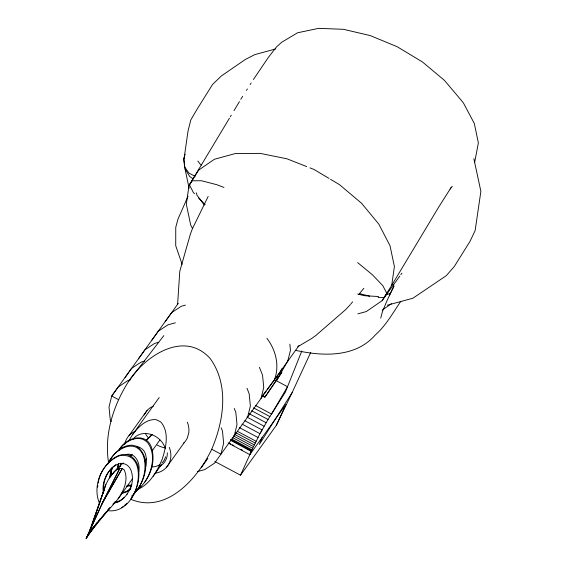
<?xml version="1.0" encoding="UTF-8"?>
<svg xmlns="http://www.w3.org/2000/svg" width="567" height="567" viewBox="0 0 567 567"><rect width="100%" height="100%" fill="white"/><g stroke="black" fill="none" stroke-linecap="round" stroke-linejoin="round"><path stroke-width="0.85" d="M177.584 304.663L179.789 271.239L190.349 234.221L192.404 228.756L208.16 196.473M120.254 466.428L120.7 463.175M357.869 313.856L366.282 311.567L382.123 300.659L391.719 285.3L394.398 266.547L389.997 245.667L378.799 224.085L361.576 203.277L339.505 184.665L330.533 179.314M97.595 487.138L97.871 485.508M98.289 483.063C99.353 466.074 125.505 440.339 137.285 463.877C143.869 481.985 129.893 514.007 107.858 510.619M109.559 477.967L110.445 472.786L112.266 467.69M111.196 470.263L111.026 476.237M110.14 477.159L111.026 471.978L112.847 466.882M117.73 468.604L118.468 464.288M138.653 471.907C140.779 463.87 135.548 451.913 125.732 454.557M145.506 467.676C146.633 462.927 146.846 457.902 145.166 453.26C143.253 447.668 137.334 446.357 132.239 445.18C121.168 444.975 112.812 454.28 108.304 463.501M277.66 375.56L276.71 380.436L288.646 359.386M103.343 493.609C105.072 480.929 113.903 470.964 123.252 462.934M102.868 502.008L86.12 538.65L102.868 502.008L122.203 468.569L124.187 469.866C129.361 480.809 122.507 493.864 115.264 502.291L89.217 532.158L106.631 511.427M234.299 435.591L237.013 424.605L235.822 412.386L234.256 408.446M247.659 417L250.373 406.015L249.182 393.796L246.992 388.275M261.018 398.41L263.74 387.424L262.549 375.205L259.41 367.317M274.385 379.819C279.85 365.864 275.789 349.867 266.894 338.272M287.745 361.229L290.46 350.243L289.865 344.134M184.133 158.817L184.573 157.144M380.712 318.087L382.442 311.701L386.928 300.836L393.881 286.229L393.548 284.584M474.607 162.601L478.364 142.934L474.331 123.493L463.48 103.059L461.481 100.543L444.422 80.351L422.486 61.994L397.176 46.721L370.216 35.572L343.439 29.307L318.668 28.35L297.597 32.773L281.657 42.27L276.632 46.785L268.382 57.366L253.399 79.529M185.125 154.16L183.751 158.852L184.601 166.925L188.995 173.148L195.105 176.294M105.845 484.707L91.45 526.608L104.158 489.633L89.522 530.868M118.411 463.643L117.149 469.419L120.785 465.812M129.645 489.633C134.981 480.646 133.195 461.127 119.134 463.735C107.617 467.938 101.287 481.822 103.449 493.503M131.792 484.459L130.226 488.825L127.001 494.296M130.771 499.279C166.464 514.29 197.926 478.272 211.697 449.284C223.802 420.99 229.344 385.106 210.215 358.571C184.381 329.788 145.45 355.608 128.837 381.059C113.386 405.114 103.874 434.542 108.658 463.196M262.124 437.526L259.353 444.45L292.147 392.548L310.716 352.398M301.835 350.952L285.3 392.251L268.049 419.474L259.991 433.684L252.691 448.313L240.521 475.174L214.829 461.495M266.986 389.642L280.403 371.931L281.813 368.692M240.521 475.174L276.306 425.392L285.881 404.477L250.097 454.266M188.053 196.175L177.939 219.231L175.756 227.324L175.727 245.724L182.127 264.342M276.306 425.392L292.147 392.548M389.508 295.152L393.881 286.229M101.287 505.261L119.687 468.54L122.203 468.569L102.344 503.042L119.687 468.54L116.83 469.795L113.811 472.233M260.933 431.983L262.039 429.892L244.894 420.764M107.723 464.309C112.606 450.389 135.187 436.349 143.295 455.507C148.065 469.759 142.452 486.351 131.53 496.238M130.871 498.868C141.055 486.394 143.812 452.09 119.75 455.655C101.911 462.275 92.01 485.813 99.438 503.198M144.911 482.007C152.225 470.801 156.18 454.691 147.874 442.976C138.865 432.961 124.23 441.381 118.482 450.765M194.524 193.751L193.368 192.539L189.421 184.821L229.437 118.212M230.344 116.703L231.251 115.186M233.98 110.65L239.437 101.564M391.719 285.3L438.915 206.728L451.034 187.642L450.127 189.031M128.716 440.85L132.869 434.145L159.192 397.524M136.881 489.817C149.837 484.572 157.194 471.241 162.29 458.944C166.011 447.228 169.675 432.033 160.624 421.827L156.088 419.644C146.095 418.807 138.525 426.965 132.869 434.145M240.798 99.296L242.676 96.34M246.425 90.429L247.368 88.955M250.182 84.526L251.117 83.044M400.763 301.396C392.782 313.005 385.815 325.798 375.092 335.147C355.353 357.848 322.304 356.352 295.471 350.3M91.819 529.514L86.645 537.615L96.978 523.235M144.096 414.945L147.037 410.522A24.594 20.362 35.7 0 1 153.381 406.135M262.592 395.865L264.924 397.134L281.778 372.342L264.924 397.134L262.188 395.979L265.923 391.053M451.339 187.606L452.296 186.21M189.421 184.821L192.206 180.802L201.526 180.753L216.743 184.686L223.972 187.443M118.234 498.825L132.451 478.732M144.635 461.503L146.662 458.632M152.247 450.737L159.866 439.971M201.235 467.81L207.855 458.448M125.087 377.424L131.53 368.422L141.247 362.015L144.535 361.115M138.454 358.833L144.89 349.832L154.607 343.425L158.717 342.298M151.814 340.243L158.25 331.241L167.967 324.834L175.373 322.807M165.174 321.652L171.61 312.651L181.334 306.244L185.444 305.117M178.293 303.352L111.727 396.014L109.013 407.007L110.204 419.226L111.146 421.586M128.964 435.662L147.037 410.522M99.048 520.364L100.083 518.925M153.182 476.209L161.439 464.713M166.308 467.541L184.381 442.402M299.05 345.501L214.496 463.189L204.779 469.596L197.38 471.624M382.123 300.659L399.82 276.037M400.855 274.598L401.89 273.159M92.86 528.394L87.694 535.397L110.062 507.458M93.895 526.998L94.923 525.595M95.958 524.192L96.992 522.795M128.837 381.059L163.849 335.607M350.923 303.891L352.61 301.857M358.783 294.408L363.837 288.312M119.063 449.957C125.137 438.085 145.528 431.388 151.325 447.009C156.698 463.253 148.795 482.078 135.059 491.617M112.174 467.492C106.135 473.736 102.804 482.574 103.662 491.256M107.751 510.087L109.438 508.082M127.582 493.488C124.301 497.961 119.864 502.759 113.924 502.972M133.415 494.41C145.081 482.567 152.353 458.313 137.037 446.612M350.363 304.507L345.898 309.405L315.897 335.444L311.276 338.747L297.732 346.742M110.841 475.699L113.981 472.58M130.29 456.35L131.969 454.677M138.185 448.497L139.425 447.257M146.258 440.46L152.254 434.499M130.176 456.116L132.068 454.259M146.548 439.999L152.211 434.421M112.847 504.247L115.264 502.291M113.4 466.528L115.866 464.6M130.899 488.215L127.214 491.107L121.855 492.914M130.325 489.023L126.632 491.915L121.274 493.722M124.308 497.394L120.615 500.285L116.759 501.958L114.506 502.164M138.249 488.761L140.857 486.72M121.593 507.671L122.904 506.65M124.208 505.629L126.817 503.588M382.144 310.128L391.506 303.685M131.764 485.232L130.219 485.898L126.469 486.238M386.212 294.755L390.401 293.415M130.353 379.933L127.887 380.606L118.163 387.013L111.727 396.014L118.673 399.721M275.739 48.925L254.803 54.623L245.334 59.471L221.3 76.021L212.483 84.568L196.962 109.417L190.781 119.97L187.982 131.282L183.921 159.653L184.998 168.81L189.102 188.265M387.339 305.188L412.875 298.235L446.286 275.668L454.394 266.37L469.915 241.521L475.125 230.627L480.88 191.37L473.849 158.654M127.051 485.43L130.8 485.09M378.104 297.498L384.036 297.469L386.822 293.451L382.874 285.733L372.476 274.832L357.671 262.613M378.657 296.541L364.375 295.698L357.727 294.082M359.499 293.586L369.641 296.208M115.257 501.675L116.859 502.149M306.704 166.592L287.044 158.831L260.225 153.381L235.468 153.522L214.454 159.235L198.606 170.15L189.017 185.501L186.33 204.262L190.732 225.134L192.333 228.218M309.986 167.882L314.083 169.505L329.037 178.421M280.403 371.931L281.679 372.476M259.991 433.684L242.074 424.137M231.393 439.907L251.642 450.673M275.81 380.443L287.526 386.687L271.536 414.023L255.285 405.37M253.477 407.829L269.871 416.561M251.663 410.749L268.049 419.474M248.956 413.577L266.114 422.72M246.943 417.078L264.094 426.214M239.302 427.539L257.992 437.497M237.396 431.303L256.078 441.254M235.73 432.706L255.193 443.068M234.837 434.52L254.299 444.889M233.257 435.817L253.492 446.598M232.449 437.533L252.691 448.313M231.747 439.106L251.982 449.886L249.813 454.663L228.083 442.947M230.578 439.531L251.599 450.73M229.266 443.167L230.812 443.989M232.357 444.812L233.895 445.634M240.84 449.333L242.385 450.155M211.675 449.248L220.939 454.181L223.653 443.196L222.462 430.977L221.208 427.823M230.33 440.162L251.28 451.46M201.668 165.011L200.222 164.196L197.826 161M193.028 178.811L189.69 176.465L184.998 168.81M205.112 204.552L198.57 197.989M204.326 205.084L197.004 195.225L196.232 192.766M104.626 490.349L103.641 486.536L103.555 483.056M110.976 472.566L111.401 474.274M159.951 464.586A18.789 15.557 35.7 0 1 152.006 466.96M133.011 439.262A18.789 15.557 35.7 0 1 150.368 434.251A18.789 15.557 35.7 0 1 165.224 448.213M165.571 456.789A18.789 15.557 35.7 0 1 161.893 463.069M169.278 447.37A24.594 20.362 35.7 0 1 155.28 473.225M124.669 444.528A24.594 20.362 35.7 0 1 135.307 431.281M183.304 443.472A24.594 20.362 35.7 0 0 187.323 437.972L188.797 432.763A24.594 20.362 35.7 0 0 187.351 422.224M165.67 448.001A24.594 20.362 35.7 0 1 157.187 445.081M148.497 438.064A24.594 20.362 35.7 0 1 145.563 433.84M167.3 452.749A20.164 16.698 35.7 0 1 159.766 466.244"/></g></svg>
